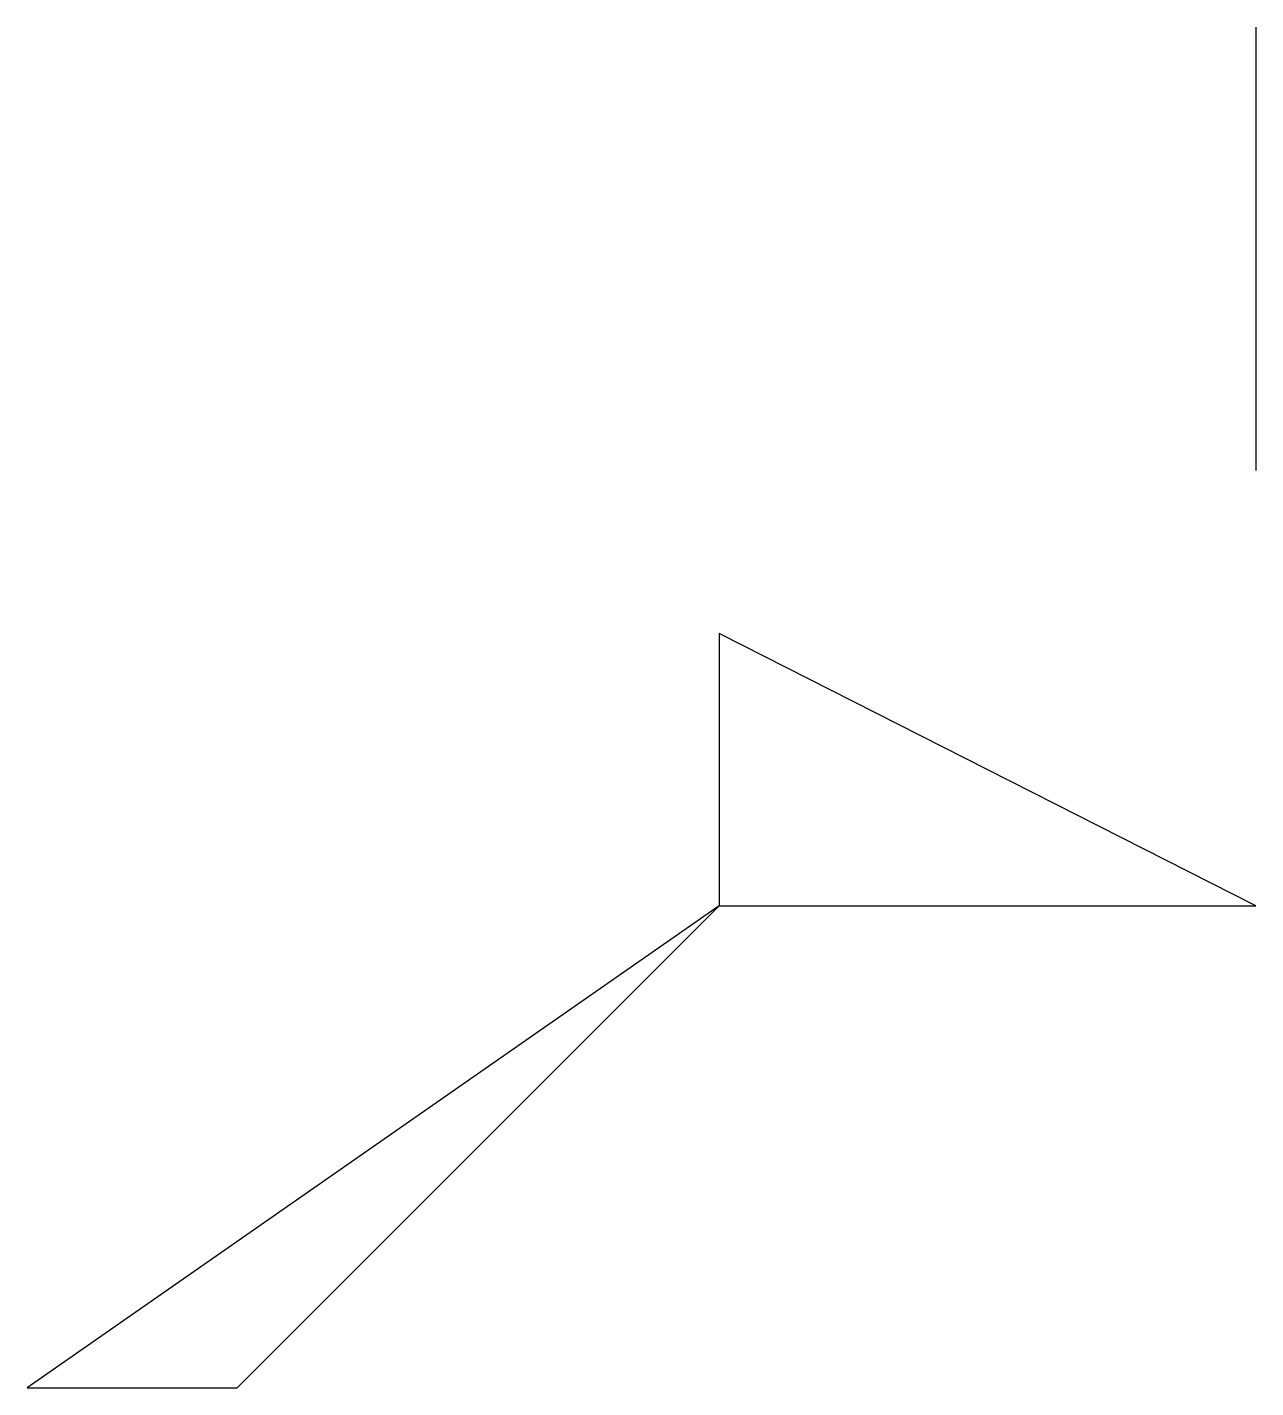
# Model space of a CAD drawing. Extents: x -432 to 2096, y 0 to 2800.
import ezdxf

# ---------------------------------------------------------------- set-up
doc = ezdxf.new("R2010")
doc.units = 0

msp = doc.modelspace()

# ---------------------------------------------------------------- linework, layer by layer
msp.add_line((2096, 2800), (2096, 1888))
for points in [[(2096, 992), (992, 1552, -576), (992, 992)], [(992, 992), (-432, 0, 416), (0, 0)]]:
    msp.add_3dface(points)

doc.saveas('drawing.dxf')
